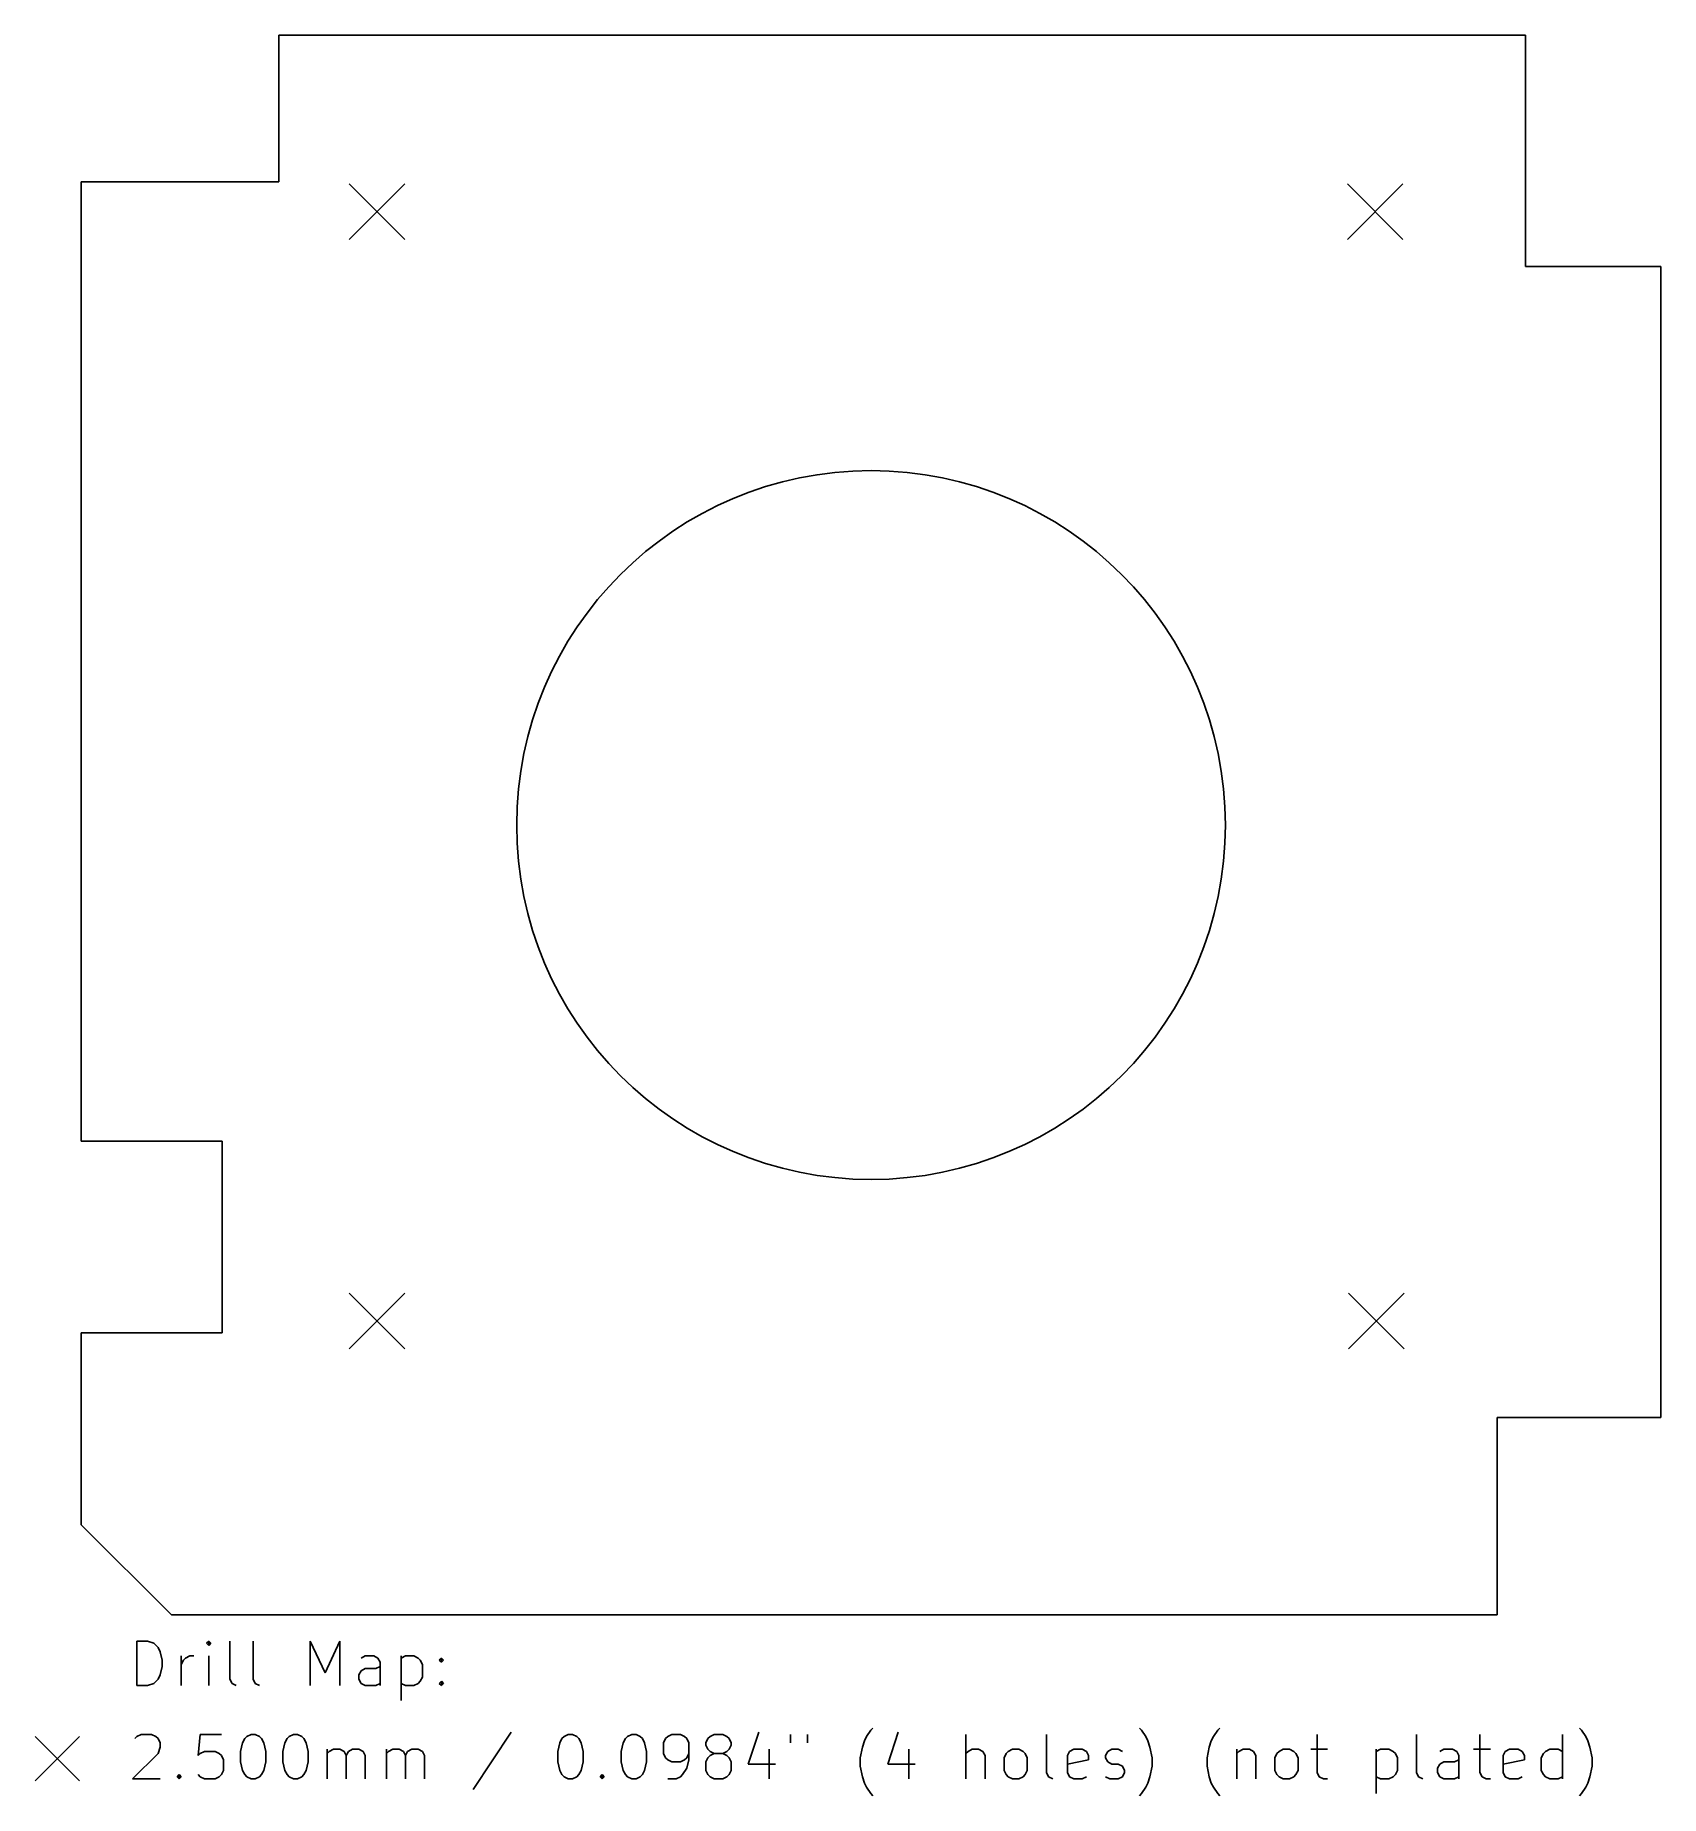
# Model space of a CAD drawing. Extents: x 134.6 to 207.8, y -116.3 to -37.1.
import ezdxf

# ---------------------------------------------------------------- set-up
doc = ezdxf.new("R2010")
doc.units = 0
doc.layers.add('BLACK', color=7, linetype='CONTINUOUS')

msp = doc.modelspace()

# ---------------------------------------------------------------- linework, layer by layer
at = {"layer": 'BLACK', "linetype": 'CONTINUOUS'}
for p, q in [((145.578, -37.06), (201.712, -37.06)), ((145.578, -43.664), (145.578, -37.06)), ((201.712, -37.06), (201.712, -47.474)), ((136.688, -43.664), (145.578, -43.664)), ((136.688, -86.844), (136.688, -43.664)), ((148.75, -43.75), (151.25, -46.25)), ((151.25, -43.75), (148.75, -46.25)), ((193.7, -43.75), (196.2, -46.25)), ((196.2, -43.75), (193.7, -46.25)), ((201.712, -47.474), (207.808, -47.474)), ((207.808, -47.474), (207.808, -99.29)), ((136.688, -86.844), (143.038, -86.844)), ((143.038, -86.844), (143.038, -95.48)), ((148.75, -93.7), (151.25, -96.2)), ((151.25, -93.7), (148.75, -96.2)), ((193.75, -93.7), (196.25, -96.2)), ((196.25, -93.7), (193.75, -96.2)), ((136.688, -95.48), (136.688, -104.116)), ((143.038, -95.48), (136.688, -95.48)), ((200.442, -99.29), (207.808, -99.29)), ((200.442, -108.18), (200.442, -99.29)), ((140.752, -108.18), (136.688, -104.116)), ((200.442, -108.18), (140.752, -108.18)), ((139.189, -111.36), (139.189, -109.36)), ((139.189, -109.36), (139.665, -109.36)), ((139.665, -109.36), (139.951, -109.455)), ((142.427, -109.36), (142.332, -109.455)), ((142.523, -109.455), (142.427, -109.36)), ((142.427, -109.36), (142.427, -109.55)), ((143.38, -111.074), (143.38, -109.36)), ((144.427, -111.074), (144.427, -109.36)), ((146.999, -111.36), (146.999, -109.36)), ((146.999, -109.36), (147.665, -110.788)), ((147.665, -110.788), (148.332, -109.36)), ((148.332, -109.36), (148.332, -111.36)), ((139.951, -109.455), (140.142, -109.645)), ((140.142, -109.645), (140.237, -109.836)), ((140.237, -109.836), (140.332, -110.217)), ((141.189, -111.36), (141.189, -110.026)), ((141.284, -110.217), (141.38, -110.122)), ((141.38, -110.122), (141.57, -110.026)), ((141.57, -110.026), (141.761, -110.026)), ((142.332, -109.455), (142.427, -109.55)), ((142.427, -109.55), (142.523, -109.455)), ((142.427, -111.36), (142.427, -110.026)), ((149.475, -110.026), (149.284, -110.122)), ((149.856, -110.026), (149.475, -110.026)), ((150.046, -110.122), (149.856, -110.026)), ((150.142, -110.312), (150.046, -110.122)), ((151.094, -110.026), (151.094, -112.026)), ((151.094, -110.122), (151.284, -110.026)), ((151.284, -110.026), (151.665, -110.026)), ((151.665, -110.026), (151.856, -110.122)), ((151.856, -110.122), (151.951, -110.217)), ((152.808, -110.217), (152.903, -110.122)), ((152.903, -110.122), (152.999, -110.217)), ((152.903, -110.122), (152.903, -110.312)), ((140.237, -110.884), (140.142, -111.074)), ((140.332, -110.503), (140.237, -110.884)), ((140.332, -110.217), (140.332, -110.503)), ((141.189, -110.407), (141.284, -110.217)), ((149.189, -110.884), (149.284, -110.693)), ((149.189, -111.074), (149.189, -110.884)), ((149.284, -110.693), (149.475, -110.598)), ((149.475, -110.598), (149.951, -110.598)), ((149.951, -110.598), (150.142, -110.503)), ((150.142, -111.36), (150.142, -110.312)), ((151.951, -110.217), (152.046, -110.407)), ((152.046, -110.407), (152.046, -110.979)), ((152.903, -110.312), (152.808, -110.217)), ((152.999, -110.217), (152.903, -110.312)), ((139.665, -111.36), (139.189, -111.36)), ((139.951, -111.265), (139.665, -111.36)), ((140.142, -111.074), (139.951, -111.265)), ((143.475, -111.265), (143.38, -111.074)), ((143.665, -111.36), (143.475, -111.265)), ((144.523, -111.265), (144.427, -111.074)), ((144.713, -111.36), (144.523, -111.265)), ((149.284, -111.265), (149.189, -111.074)), ((149.475, -111.36), (149.284, -111.265)), ((149.951, -111.36), (149.475, -111.36)), ((150.142, -111.265), (149.951, -111.36)), ((151.284, -111.36), (151.094, -111.265)), ((151.665, -111.36), (151.284, -111.36)), ((151.856, -111.265), (151.665, -111.36)), ((151.951, -111.169), (151.856, -111.265)), ((152.046, -110.979), (151.951, -111.169)), ((152.808, -111.265), (152.903, -111.169)), ((152.903, -111.36), (152.808, -111.265)), ((152.903, -111.169), (152.999, -111.265)), ((152.903, -111.169), (152.903, -111.36)), ((152.999, -111.265), (152.903, -111.36)), ((172.237, -113.369), (172.332, -113.274)), ((184.427, -113.369), (184.332, -113.274)), ((187.856, -113.369), (187.951, -113.274)), ((204.237, -113.369), (204.142, -113.274)), ((134.613, -113.655), (136.613, -115.655)), ((136.613, -113.655), (134.613, -115.655)), ((139.094, -113.75), (139.189, -113.655)), ((139.189, -113.655), (139.38, -113.56)), ((139.38, -113.56), (139.856, -113.56)), ((139.856, -113.56), (140.046, -113.655)), ((140.046, -113.655), (140.142, -113.75)), ((140.142, -113.75), (140.237, -113.941)), ((140.237, -114.131), (140.142, -114.417)), ((140.237, -113.941), (140.237, -114.131)), ((142.046, -113.56), (141.951, -114.512)), ((142.999, -113.56), (142.046, -113.56)), ((143.856, -114.322), (143.951, -113.941)), ((143.951, -113.941), (144.046, -113.75)), ((144.046, -113.75), (144.142, -113.655)), ((144.142, -113.655), (144.332, -113.56)), ((144.332, -113.56), (144.523, -113.56)), ((144.523, -113.56), (144.713, -113.655)), ((144.713, -113.655), (144.808, -113.75)), ((144.808, -113.75), (144.903, -113.941)), ((144.903, -113.941), (144.999, -114.322)), ((145.761, -114.322), (145.856, -113.941)), ((145.856, -113.941), (145.951, -113.75)), ((145.951, -113.75), (146.046, -113.655)), ((146.046, -113.655), (146.237, -113.56)), ((146.237, -113.56), (146.427, -113.56)), ((146.427, -113.56), (146.618, -113.655)), ((146.618, -113.655), (146.713, -113.75)), ((146.713, -113.75), (146.808, -113.941)), ((146.808, -113.941), (146.903, -114.322)), ((156.046, -113.465), (154.332, -116.036)), ((158.142, -114.322), (158.237, -113.941)), ((158.237, -113.941), (158.332, -113.75)), ((158.332, -113.75), (158.427, -113.655)), ((158.427, -113.655), (158.618, -113.56)), ((158.618, -113.56), (158.808, -113.56)), ((158.808, -113.56), (158.999, -113.655)), ((158.999, -113.655), (159.094, -113.75)), ((159.094, -113.75), (159.189, -113.941)), ((159.189, -113.941), (159.284, -114.322)), ((160.999, -114.322), (161.094, -113.941)), ((161.094, -113.941), (161.189, -113.75)), ((161.189, -113.75), (161.284, -113.655)), ((161.284, -113.655), (161.475, -113.56)), ((161.475, -113.56), (161.665, -113.56)), ((161.665, -113.56), (161.856, -113.655)), ((161.856, -113.655), (161.951, -113.75)), ((161.951, -113.75), (162.046, -113.941)), ((162.046, -113.941), (162.142, -114.322)), ((162.999, -113.75), (162.903, -113.941)), ((162.903, -113.941), (162.903, -114.417)), ((163.094, -113.655), (162.999, -113.75)), ((163.284, -113.56), (163.094, -113.655)), ((163.665, -113.56), (163.284, -113.56)), ((163.856, -113.655), (163.665, -113.56)), ((163.951, -113.75), (163.856, -113.655)), ((164.046, -113.941), (163.951, -113.75)), ((164.046, -114.703), (164.046, -113.941)), ((164.808, -113.941), (164.903, -113.75)), ((164.808, -114.036), (164.808, -113.941)), ((164.903, -114.226), (164.808, -114.036)), ((164.903, -113.75), (164.999, -113.655)), ((164.999, -113.655), (165.189, -113.56)), ((165.189, -113.56), (165.57, -113.56)), ((165.57, -113.56), (165.761, -113.655)), ((165.761, -113.655), (165.856, -113.75)), ((165.856, -113.75), (165.951, -113.941)), ((165.951, -114.036), (165.856, -114.226)), ((165.951, -113.941), (165.951, -114.036)), ((167.189, -113.465), (166.713, -114.893)), ((168.618, -113.56), (168.618, -113.941)), ((169.38, -113.56), (169.38, -113.941)), ((171.761, -114.607), (171.856, -114.131)), ((171.856, -114.131), (171.951, -113.845)), ((171.951, -113.845), (172.046, -113.655)), ((172.046, -113.655), (172.237, -113.369)), ((173.475, -113.465), (172.999, -114.893)), ((176.523, -115.56), (176.523, -113.56)), ((180.142, -115.274), (180.142, -113.56)), ((184.618, -113.655), (184.427, -113.369)), ((184.713, -113.845), (184.618, -113.655)), ((184.808, -114.131), (184.713, -113.845)), ((184.903, -114.607), (184.808, -114.131)), ((187.38, -114.607), (187.475, -114.131)), ((187.475, -114.131), (187.57, -113.845)), ((187.57, -113.845), (187.665, -113.655)), ((187.665, -113.655), (187.856, -113.369)), ((192.332, -113.56), (192.332, -115.274)), ((196.808, -115.274), (196.808, -113.56)), ((199.665, -113.56), (199.665, -115.274)), ((203.38, -115.56), (203.38, -113.56)), ((204.427, -113.655), (204.237, -113.369)), ((204.523, -113.845), (204.427, -113.655)), ((204.618, -114.131), (204.523, -113.845)), ((204.713, -114.607), (204.618, -114.131)), ((140.142, -114.417), (138.999, -115.56)), ((141.951, -114.512), (142.046, -114.417)), ((142.046, -114.417), (142.237, -114.322)), ((142.237, -114.322), (142.713, -114.322)), ((142.713, -114.322), (142.903, -114.417)), ((142.903, -114.417), (142.999, -114.512)), ((142.999, -114.512), (143.094, -114.703)), ((143.094, -114.703), (143.094, -115.179)), ((143.856, -114.798), (143.856, -114.322)), ((143.951, -115.179), (143.856, -114.798)), ((144.999, -114.798), (144.903, -115.179)), ((144.999, -114.322), (144.999, -114.798)), ((145.761, -114.798), (145.761, -114.322)), ((145.856, -115.179), (145.761, -114.798)), ((146.903, -114.798), (146.808, -115.179)), ((146.903, -114.322), (146.903, -114.798)), ((147.761, -115.56), (147.761, -114.226)), ((147.761, -114.417), (147.856, -114.322)), ((147.856, -114.322), (148.046, -114.226)), ((148.046, -114.226), (148.332, -114.226)), ((148.332, -114.226), (148.523, -114.322)), ((148.523, -114.322), (148.618, -114.512)), ((148.618, -114.512), (148.713, -114.322)), ((148.618, -114.512), (148.618, -115.56)), ((148.713, -114.322), (148.903, -114.226)), ((148.903, -114.226), (149.189, -114.226)), ((149.189, -114.226), (149.38, -114.322)), ((149.38, -114.322), (149.475, -114.512)), ((149.475, -114.512), (149.475, -115.56)), ((150.427, -115.56), (150.427, -114.226)), ((150.427, -114.417), (150.523, -114.322)), ((150.523, -114.322), (150.713, -114.226)), ((150.713, -114.226), (150.999, -114.226)), ((150.999, -114.226), (151.189, -114.322)), ((151.189, -114.322), (151.284, -114.512)), ((151.284, -114.512), (151.38, -114.322)), ((151.284, -114.512), (151.284, -115.56)), ((151.38, -114.322), (151.57, -114.226)), ((151.57, -114.226), (151.856, -114.226)), ((151.856, -114.226), (152.046, -114.322)), ((152.046, -114.322), (152.142, -114.512)), ((152.142, -114.512), (152.142, -115.56)), ((158.142, -114.798), (158.142, -114.322)), ((158.237, -115.179), (158.142, -114.798)), ((159.284, -114.798), (159.189, -115.179)), ((159.284, -114.322), (159.284, -114.798)), ((160.999, -114.798), (160.999, -114.322)), ((161.094, -115.179), (160.999, -114.798)), ((162.142, -114.798), (162.046, -115.179)), ((162.142, -114.322), (162.142, -114.798)), ((162.903, -114.417), (162.999, -114.607)), ((162.999, -114.607), (163.094, -114.703)), ((163.094, -114.703), (163.284, -114.798)), ((163.284, -114.798), (163.665, -114.798)), ((163.665, -114.798), (163.856, -114.703)), ((163.856, -114.703), (163.951, -114.607)), ((163.951, -114.607), (164.046, -114.417)), ((163.951, -115.084), (164.046, -114.703)), ((164.903, -114.607), (164.808, -114.798)), ((164.808, -114.798), (164.808, -115.179)), ((164.999, -114.322), (164.903, -114.226)), ((164.999, -114.512), (164.903, -114.607)), ((165.189, -114.417), (164.999, -114.322)), ((165.189, -114.417), (164.999, -114.512)), ((165.57, -114.417), (165.189, -114.417)), ((165.761, -114.322), (165.57, -114.417)), ((165.761, -114.512), (165.57, -114.417)), ((165.856, -114.226), (165.761, -114.322)), ((165.856, -114.607), (165.761, -114.512)), ((165.951, -114.798), (165.856, -114.607)), ((165.951, -115.179), (165.951, -114.798)), ((166.713, -114.893), (167.951, -114.893)), ((167.665, -114.226), (167.665, -115.56)), ((171.761, -114.988), (171.761, -114.607)), ((172.999, -114.893), (174.237, -114.893)), ((173.951, -114.226), (173.951, -115.56)), ((176.618, -114.322), (176.523, -114.417)), ((176.808, -114.226), (176.618, -114.322)), ((177.094, -114.226), (176.808, -114.226)), ((177.284, -114.322), (177.094, -114.226)), ((177.38, -114.512), (177.284, -114.322)), ((177.38, -115.56), (177.38, -114.512)), ((178.237, -114.607), (178.332, -114.417)), ((178.237, -115.179), (178.237, -114.607)), ((178.332, -114.417), (178.427, -114.322)), ((178.427, -114.322), (178.618, -114.226)), ((178.618, -114.226), (178.903, -114.226)), ((178.903, -114.226), (179.094, -114.322)), ((179.094, -114.322), (179.189, -114.417)), ((179.189, -114.417), (179.284, -114.607)), ((179.284, -114.607), (179.284, -115.179)), ((181.094, -114.512), (181.189, -114.322)), ((181.094, -115.274), (181.094, -114.512)), ((182.046, -114.703), (181.094, -114.893)), ((181.189, -114.322), (181.38, -114.226)), ((181.38, -114.226), (181.761, -114.226)), ((181.761, -114.226), (181.951, -114.322)), ((181.951, -114.322), (182.046, -114.512)), ((182.046, -114.512), (182.046, -114.703)), ((182.808, -114.512), (182.903, -114.322)), ((182.808, -114.607), (182.808, -114.512)), ((182.903, -114.798), (182.808, -114.607)), ((182.903, -114.322), (183.094, -114.226)), ((183.094, -114.893), (182.903, -114.798)), ((183.094, -114.226), (183.38, -114.226)), ((183.38, -114.893), (183.094, -114.893)), ((183.38, -114.226), (183.57, -114.322)), ((183.57, -114.988), (183.38, -114.893)), ((184.903, -114.988), (184.903, -114.607)), ((187.38, -114.988), (187.38, -114.607)), ((188.713, -114.226), (188.713, -115.56)), ((188.713, -114.417), (188.808, -114.322)), ((188.808, -114.322), (188.999, -114.226)), ((188.999, -114.226), (189.284, -114.226)), ((189.284, -114.226), (189.475, -114.322)), ((189.475, -114.322), (189.57, -114.512)), ((189.57, -114.512), (189.57, -115.56)), ((190.427, -114.607), (190.523, -114.417)), ((190.427, -115.179), (190.427, -114.607)), ((190.523, -114.417), (190.618, -114.322)), ((190.618, -114.322), (190.808, -114.226)), ((190.808, -114.226), (191.094, -114.226)), ((191.094, -114.226), (191.284, -114.322)), ((191.284, -114.322), (191.38, -114.417)), ((191.38, -114.417), (191.475, -114.607)), ((191.475, -114.607), (191.475, -115.179)), ((192.046, -114.226), (192.808, -114.226)), ((194.999, -114.226), (194.999, -116.226)), ((194.999, -114.322), (195.189, -114.226)), ((195.189, -114.226), (195.57, -114.226)), ((195.57, -114.226), (195.761, -114.322)), ((195.761, -114.322), (195.856, -114.417)), ((195.856, -114.417), (195.951, -114.607)), ((195.951, -114.607), (195.951, -115.179)), ((197.761, -115.084), (197.856, -114.893)), ((198.046, -114.226), (197.856, -114.322)), ((197.856, -114.893), (198.046, -114.798)), ((198.427, -114.226), (198.046, -114.226)), ((198.046, -114.798), (198.523, -114.798)), ((198.618, -114.322), (198.427, -114.226)), ((198.523, -114.798), (198.713, -114.703)), ((198.713, -114.512), (198.618, -114.322)), ((198.713, -115.56), (198.713, -114.512)), ((199.38, -114.226), (200.142, -114.226)), ((200.713, -114.512), (200.808, -114.322)), ((200.713, -115.274), (200.713, -114.512)), ((201.665, -114.703), (200.713, -114.893)), ((200.808, -114.322), (200.999, -114.226)), ((200.999, -114.226), (201.38, -114.226)), ((201.38, -114.226), (201.57, -114.322)), ((201.57, -114.322), (201.665, -114.512)), ((201.665, -114.512), (201.665, -114.703)), ((202.427, -114.607), (202.523, -114.417)), ((202.427, -115.179), (202.427, -114.607)), ((202.523, -114.417), (202.618, -114.322)), ((202.618, -114.322), (202.808, -114.226)), ((202.808, -114.226), (203.189, -114.226)), ((203.189, -114.226), (203.38, -114.322)), ((204.713, -114.988), (204.713, -114.607)), ((138.999, -115.56), (140.237, -115.56)), ((140.999, -115.465), (141.094, -115.369)), ((141.094, -115.56), (140.999, -115.465)), ((141.094, -115.369), (141.189, -115.465)), ((141.094, -115.369), (141.094, -115.56)), ((141.189, -115.465), (141.094, -115.56)), ((142.046, -115.465), (141.951, -115.369)), ((142.237, -115.56), (142.046, -115.465)), ((142.713, -115.56), (142.237, -115.56)), ((142.903, -115.465), (142.713, -115.56)), ((142.999, -115.369), (142.903, -115.465)), ((143.094, -115.179), (142.999, -115.369)), ((144.046, -115.369), (143.951, -115.179)), ((144.142, -115.465), (144.046, -115.369)), ((144.332, -115.56), (144.142, -115.465)), ((144.523, -115.56), (144.332, -115.56)), ((144.713, -115.465), (144.523, -115.56)), ((144.808, -115.369), (144.713, -115.465)), ((144.903, -115.179), (144.808, -115.369)), ((145.951, -115.369), (145.856, -115.179)), ((146.046, -115.465), (145.951, -115.369)), ((146.237, -115.56), (146.046, -115.465)), ((146.427, -115.56), (146.237, -115.56)), ((146.618, -115.465), (146.427, -115.56)), ((146.713, -115.369), (146.618, -115.465)), ((146.808, -115.179), (146.713, -115.369)), ((158.332, -115.369), (158.237, -115.179)), ((158.427, -115.465), (158.332, -115.369)), ((158.618, -115.56), (158.427, -115.465)), ((158.808, -115.56), (158.618, -115.56)), ((158.999, -115.465), (158.808, -115.56)), ((159.094, -115.369), (158.999, -115.465)), ((159.189, -115.179), (159.094, -115.369)), ((160.046, -115.465), (160.142, -115.369)), ((160.142, -115.56), (160.046, -115.465)), ((160.142, -115.369), (160.237, -115.465)), ((160.142, -115.369), (160.142, -115.56)), ((160.237, -115.465), (160.142, -115.56)), ((161.189, -115.369), (161.094, -115.179)), ((161.284, -115.465), (161.189, -115.369)), ((161.475, -115.56), (161.284, -115.465)), ((161.665, -115.56), (161.475, -115.56)), ((161.856, -115.465), (161.665, -115.56)), ((161.951, -115.369), (161.856, -115.465)), ((162.046, -115.179), (161.951, -115.369)), ((163.094, -115.56), (163.475, -115.56)), ((163.475, -115.56), (163.665, -115.465)), ((163.665, -115.465), (163.761, -115.369)), ((163.761, -115.369), (163.951, -115.084)), ((164.808, -115.179), (164.903, -115.369)), ((164.903, -115.369), (164.999, -115.465)), ((164.999, -115.465), (165.189, -115.56)), ((165.189, -115.56), (165.57, -115.56)), ((165.57, -115.56), (165.761, -115.465)), ((165.761, -115.465), (165.856, -115.369)), ((165.856, -115.369), (165.951, -115.179)), ((171.856, -115.465), (171.761, -114.988)), ((171.951, -115.75), (171.856, -115.465)), ((178.332, -115.369), (178.237, -115.179)), ((178.427, -115.465), (178.332, -115.369)), ((178.618, -115.56), (178.427, -115.465)), ((178.903, -115.56), (178.618, -115.56)), ((179.094, -115.465), (178.903, -115.56)), ((179.189, -115.369), (179.094, -115.465)), ((179.284, -115.179), (179.189, -115.369)), ((180.237, -115.465), (180.142, -115.274)), ((180.427, -115.56), (180.237, -115.465)), ((181.189, -115.465), (181.094, -115.274)), ((181.38, -115.56), (181.189, -115.465)), ((181.761, -115.56), (181.38, -115.56)), ((181.951, -115.465), (181.761, -115.56)), ((182.808, -115.465), (182.999, -115.56)), ((182.999, -115.56), (183.38, -115.56)), ((183.38, -115.56), (183.57, -115.465)), ((183.665, -115.179), (183.57, -114.988)), ((183.57, -115.465), (183.665, -115.274)), ((183.665, -115.274), (183.665, -115.179)), ((184.713, -115.75), (184.808, -115.465)), ((184.808, -115.465), (184.903, -114.988)), ((187.475, -115.465), (187.38, -114.988)), ((187.57, -115.75), (187.475, -115.465)), ((190.523, -115.369), (190.427, -115.179)), ((190.618, -115.465), (190.523, -115.369)), ((190.808, -115.56), (190.618, -115.465)), ((191.094, -115.56), (190.808, -115.56)), ((191.284, -115.465), (191.094, -115.56)), ((191.38, -115.369), (191.284, -115.465)), ((191.475, -115.179), (191.38, -115.369)), ((192.332, -115.274), (192.427, -115.465)), ((192.427, -115.465), (192.618, -115.56)), ((192.618, -115.56), (192.808, -115.56)), ((195.189, -115.56), (194.999, -115.465)), ((195.57, -115.56), (195.189, -115.56)), ((195.761, -115.465), (195.57, -115.56)), ((195.856, -115.369), (195.761, -115.465)), ((195.951, -115.179), (195.856, -115.369)), ((196.903, -115.465), (196.808, -115.274)), ((197.094, -115.56), (196.903, -115.465)), ((197.761, -115.274), (197.761, -115.084)), ((197.856, -115.465), (197.761, -115.274)), ((198.046, -115.56), (197.856, -115.465)), ((198.523, -115.56), (198.046, -115.56)), ((198.713, -115.465), (198.523, -115.56)), ((199.665, -115.274), (199.761, -115.465)), ((199.761, -115.465), (199.951, -115.56)), ((199.951, -115.56), (200.142, -115.56)), ((200.808, -115.465), (200.713, -115.274)), ((200.999, -115.56), (200.808, -115.465)), ((201.38, -115.56), (200.999, -115.56)), ((201.57, -115.465), (201.38, -115.56)), ((202.523, -115.369), (202.427, -115.179)), ((202.618, -115.465), (202.523, -115.369)), ((202.808, -115.56), (202.618, -115.465)), ((203.189, -115.56), (202.808, -115.56)), ((203.38, -115.465), (203.189, -115.56)), ((204.523, -115.75), (204.618, -115.465)), ((204.618, -115.465), (204.713, -114.988)), ((172.046, -115.941), (171.951, -115.75)), ((172.237, -116.226), (172.046, -115.941)), ((172.332, -116.322), (172.237, -116.226)), ((184.332, -116.322), (184.427, -116.226)), ((184.427, -116.226), (184.618, -115.941)), ((184.618, -115.941), (184.713, -115.75)), ((187.665, -115.941), (187.57, -115.75)), ((187.856, -116.226), (187.665, -115.941)), ((187.951, -116.322), (187.856, -116.226)), ((204.142, -116.322), (204.237, -116.226)), ((204.237, -116.226), (204.427, -115.941)), ((204.427, -115.941), (204.523, -115.75))]:
    msp.add_line(p, q, dxfattribs=at)
at = {"layer": 'BLACK'}
msp.add_circle((172.248, -72.62), 15.956, dxfattribs=at)

doc.saveas('drawing.dxf')
